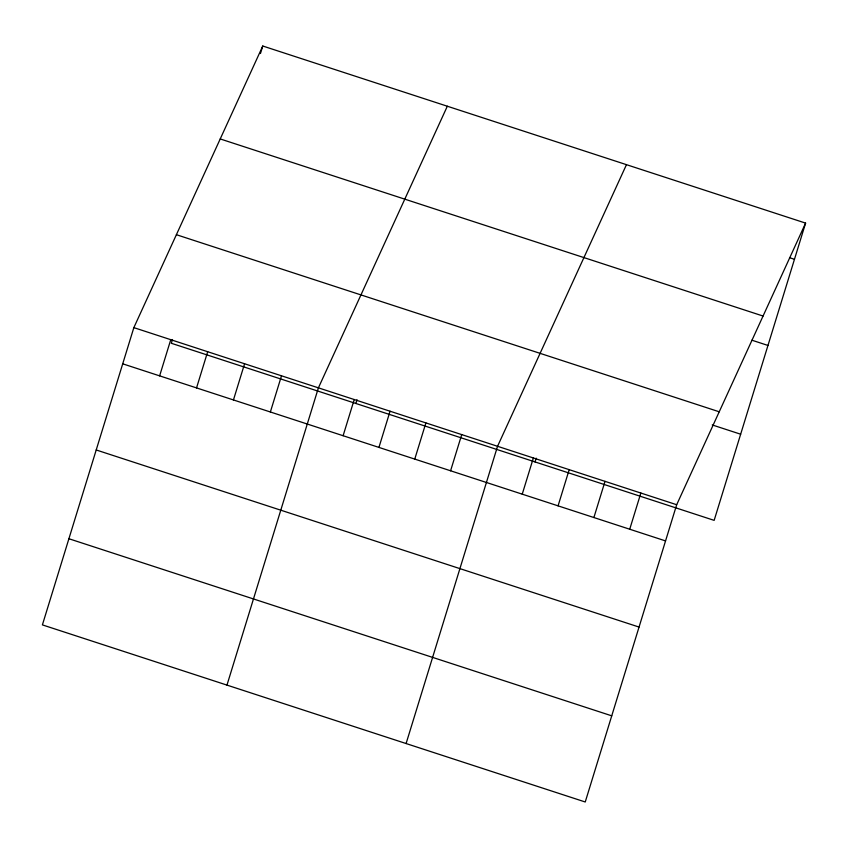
<?xml version="1.0" encoding="UTF-8"?>
<svg xmlns="http://www.w3.org/2000/svg" width="848" height="848" viewBox="0 0 848 848"><rect width="100%" height="100%" fill="white"/><g stroke="black" fill="none" stroke-linecap="round" stroke-linejoin="round"><path stroke-width="1.27" d="M133.846 327.635L42.4 624.891L585.237 801.985L676.683 504.73L805.6 223.109L262.763 46.015L133.846 327.635L676.683 504.73M159.625 375.865L170.766 339.677M172.473 339.529L171.317 343.27L714.154 520.365L805.6 223.109M260.463 53.498L262.763 46.015M196.545 387.907L207.675 351.719M233.454 399.949L244.584 363.76M270.364 411.99L281.504 375.802M226.967 685.11L318.413 387.843L447.331 106.223M343.111 435.724L354.241 399.535M355.884 403.489L357.029 399.737M378.939 447.405L390.069 411.227M414.757 459.097L425.897 422.908M450.585 470.788L461.725 434.6M406.097 743.548L497.553 446.292L626.46 164.671M522.241 494.161L533.371 457.973M535.014 461.927L536.169 458.174M558.069 505.853L569.199 469.665M593.897 517.534L605.027 481.346M629.725 529.226L640.855 493.038M789.53 257.686L794.47 259.297M220.226 138.945L763.062 316.039M751.9 340.207L767.959 345.443M176.395 234.705L719.231 411.789M712.246 424.943L740.654 434.208M122.716 363.824L665.553 540.918M96.216 449.97L639.042 627.064M68.9 538.734L611.737 715.829"/></g></svg>
